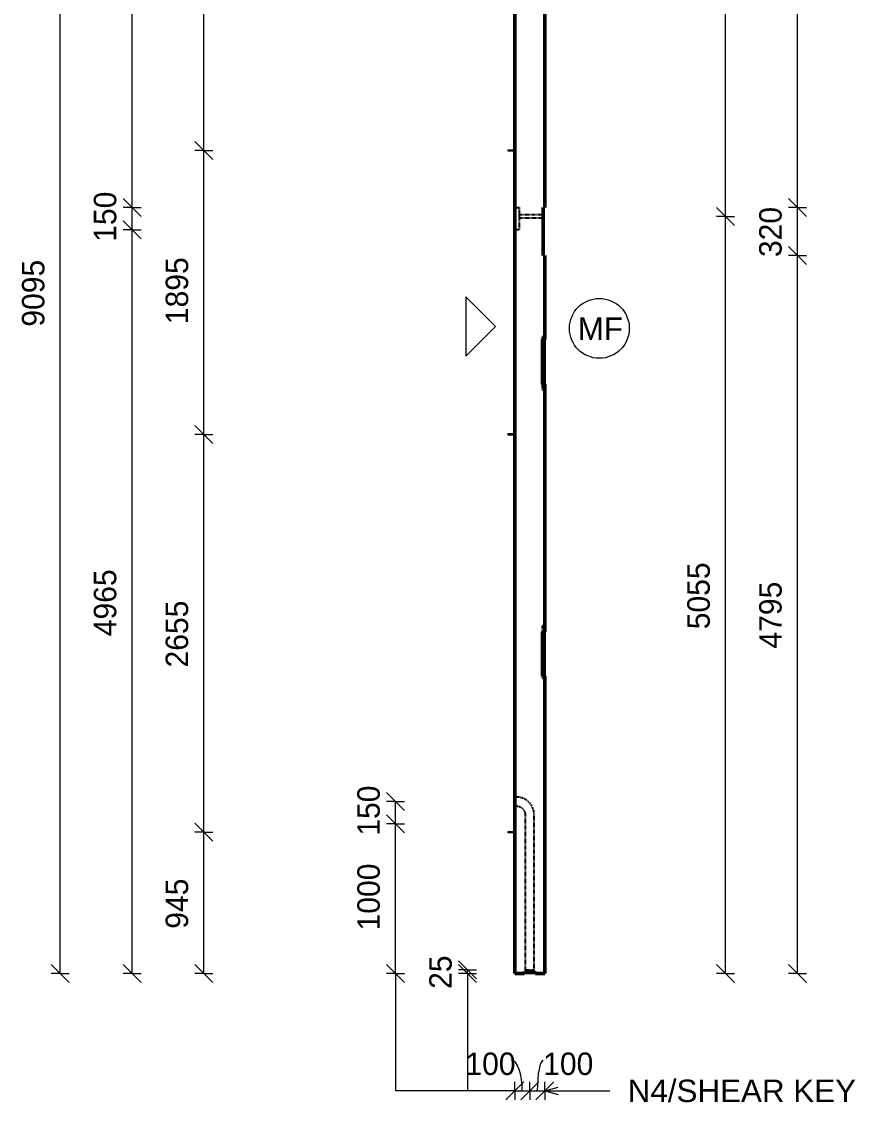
# Model space of a CAD drawing. Header units: millimetres. Extents: x -9471 to 9984, y -2794 to 13196.
# Drawn here: x 3811 to 9379, y -2254 to 4960 of the extents above; entities that cross this region are included whole.
import ezdxf

# ---------------------------------------------------------------- set-up
doc = ezdxf.new("R2010")
doc.units = ezdxf.units.MM
doc.linetypes.add('Dash', pattern=[6.36, 3.18, -3.18])
for name, color, linetype, lineweight in [('A-ANNO-DIMS', 211, 'Continuous', 9), ('A-ANNO-DIMS-60', 211, 'Continuous', 9), ('A-DETL-MBND', 5, 'Continuous', 18), ('A-DETL-THIN', 151, 'Continuous', 18), ('A-GENM', 13, 'Continuous', 18), ('A-WALL', 113, 'Continuous', 25), ('A-WALL-HDLN', 110, 'Dash', 25), ('G-ANNO-TEXT', 231, 'Continuous', 9)]:
    doc.layers.add(name, color=color, linetype=linetype, lineweight=lineweight)
doc.styles.add('Arial_1', font='arial.ttf', dxfattribs={"height": 150})
doc.styles.add('Nirmala UI Semilight', font='NirmalaS.ttf', dxfattribs={"height": 150})
doc.dimstyles.new('Arrow_Filled_-_2_5_NI_UI_1', dxfattribs={"dimscale": 304.8, "dimtxt": 157.104592, "dimasz": 0.393701, "dimexe": 0.19685, "dimexo": 0.0625, "dimgap": 0.19685, "dimtad": 1, "dimdec": 4, "dimzin": 0, "dimdsep": 46, "dimtxsty": 'Nirmala UI Semilight', "dimblk1": 'OBLIQUE', "dimblk2": 'OBLIQUE', "dimsah": 1, "dimcen": 0.09, "dimazin": 0, "dimtfac": 1, "dimtdec": 4, "dimtix": 1, "dimtmove": 0, "dimatfit": 3, "dimfxl": 0.19685, "dimfxlon": 1, "dimtvp": 1, "dimtolj": 1, "dimtzin": 0, "dimarcsym": 2})
doc.dimstyles.new('Arrow_Filled_-_2_5_NI_UI_2', dxfattribs={"dimscale": 304.8, "dimtxt": 157.104592, "dimasz": 0.393701, "dimexe": 0.19685, "dimexo": 0.0625, "dimgap": 0.19685, "dimtad": 1, "dimdec": 4, "dimzin": 0, "dimdsep": 46, "dimtxsty": 'Nirmala UI Semilight', "dimblk1": 'OBLIQUE', "dimblk2": 'OBLIQUE', "dimsah": 1, "dimcen": 0.09, "dimazin": 0, "dimtfac": 1, "dimtdec": 4, "dimtix": 1, "dimtmove": 1, "dimatfit": 3, "dimfxl": 0.19685, "dimfxlon": 1, "dimtvp": 1, "dimtolj": 1, "dimtzin": 0, "dimarcsym": 2})

# ---------------------------------------------------------------- blocks, each defined once
blk = doc.blocks.new('RR spread anchor face based - RR-SA-2_5-150-1876458-Elevation Right')
at = {"layer": 'A-GENM'}
for p, q in [((20219.6, 6759.9), (20224.6, 6759.9)), ((20219.6, 6749.9), (20219.6, 6759.9)), ((20224.6, 6749.9), (20219.6, 6749.9)), ((20224.6, 6759.9), (20264.6, 6759.9)), ((20224.6, 6759.9), (20224.6, 6749.9)), ((20264.6, 6749.9), (20224.6, 6749.9))]:
    blk.add_line(p, q, dxfattribs=at)
blk = doc.blocks.new('DIMBLOCK107-Elevation Right')
at = {"layer": 'A-ANNO-DIMS-60'}
for p, q in [((7104.6, -2177.3), (7164.6, -2117.3)), ((7104.6, -2177.3), (7104.6, -2117.3)), ((7204.6, -2177.3), (7264.6, -2117.3)), ((7204.6, -2177.3), (7204.6, -2117.3)), ((7104.6, -2177.3), (7044.6, -2237.3)), ((7104.6, -2177.3), (7204.6, -2177.3)), ((7104.6, -2177.3), (7104.6, -2237.3)), ((7204.6, -2177.3), (7144.6, -2237.3)), ((7204.6, -2177.3), (7204.6, -2237.3))]:
    blk.add_line(p, q, dxfattribs=at)
blk.add_ellipse((7083.4, -2177.3), major_axis=(0, 202.8), ratio=0.350906, start_param=4.712389, end_param=6.283185, dxfattribs=at)
at = {"layer": 'A-ANNO-DIMS-60', "color": 0, "insert": (6774.9, -1921.6), "char_height": 150, "width": 370.196, "attachment_point": 1, "line_spacing_factor": 1.142579, "style": 'Nirmala UI Semilight'}
blk.add_mtext('100', dxfattribs=at)
blk = doc.blocks.new('_Oblique')
at = {"color": 0, "linetype": 'ByBlock', "lineweight": -2}
blk.add_line((-0.5, -0.5), (0.5, 0.5), dxfattribs=at)
blk = doc.blocks.new('DIMBLOCK108-Elevation Right')
at = {"layer": 'A-ANNO-DIMS-60'}
for p, q in [((7204.6, -2177.3), (7264.6, -2117.3)), ((7204.6, -2177.3), (7204.6, -2117.3)), ((7304.6, -2177.3), (7364.6, -2117.3)), ((7304.6, -2177.3), (7304.6, -2117.3)), ((7204.6, -2177.3), (7144.6, -2237.3)), ((7204.6, -2177.3), (7304.6, -2177.3)), ((7204.6, -2177.3), (7204.6, -2237.3)), ((7304.6, -2177.3), (7244.6, -2237.3)), ((7304.6, -2177.3), (7304.6, -2237.3))]:
    blk.add_line(p, q, dxfattribs=at)
blk.add_ellipse((7294.4, -2177.3), major_axis=(0, 202.8), ratio=0.196007, start_param=0, end_param=1.570796, dxfattribs=at)
at = {"layer": 'A-ANNO-DIMS-60', "color": 0, "insert": (7294.4, -1921.6), "char_height": 150, "width": 370.196, "attachment_point": 1, "line_spacing_factor": 1.142579, "style": 'Nirmala UI Semilight'}
blk.add_mtext('100', dxfattribs=at)
blk = doc.blocks.new('DIMBLOCK109-Elevation Right')
at = {"layer": 'A-ANNO-DIMS-60'}
for p, q in [((6308.5, -395), (6248.5, -335)), ((6308.5, -395), (6248.5, -395)), ((6308.5, -1395), (6308.5, -395)), ((6308.5, -395), (6368.5, -455)), ((6308.5, -395), (6368.5, -395)), ((6308.5, -1395), (6248.5, -1335)), ((6308.5, -1395), (6248.5, -1395)), ((6308.5, -1395), (6368.5, -1455)), ((6308.5, -1395), (6368.5, -1395))]:
    blk.add_line(p, q, dxfattribs=at)
at = {"layer": 'A-ANNO-DIMS-60', "color": 0, "insert": (6052.8, -1106.4), "char_height": 150, "width": 507.305, "attachment_point": 1, "rotation": 90, "line_spacing_factor": 1.142579, "style": 'Nirmala UI Semilight'}
blk.add_mtext('1000', dxfattribs=at)
blk = doc.blocks.new('DIMBLOCK110-Elevation Right')
at = {"layer": 'A-ANNO-DIMS-60'}
for p, q in [((6308.5, -245), (6248.5, -185)), ((6308.5, -245), (6248.5, -245)), ((6308.5, -395), (6308.5, -245)), ((6308.5, -245), (6368.5, -305)), ((6308.5, -245), (6368.5, -245)), ((6308.5, -395), (6248.5, -335)), ((6308.5, -395), (6248.5, -395)), ((6308.5, -395), (6368.5, -455)), ((6308.5, -395), (6368.5, -395))]:
    blk.add_line(p, q, dxfattribs=at)
at = {"layer": 'A-ANNO-DIMS-60', "color": 0, "insert": (6052.8, -474.2), "char_height": 150, "width": 370.196, "attachment_point": 1, "rotation": 90, "line_spacing_factor": 1.142579, "style": 'Nirmala UI Semilight'}
blk.add_mtext('150', dxfattribs=at)
blk = doc.blocks.new('DIMBLOCK111-Elevation Right')
at = {"layer": 'A-ANNO-DIMS-60'}
for p, q in [((6788.5, -1370), (6728.5, -1310)), ((6788.5, -1395), (6728.5, -1335)), ((6788.5, -1370), (6728.5, -1370)), ((6788.5, -1395), (6788.5, -1370)), ((6788.5, -1370), (6848.5, -1430)), ((6788.5, -1370), (6848.5, -1370)), ((6788.5, -1395), (6728.5, -1395)), ((6788.5, -1395), (6848.5, -1455)), ((6788.5, -1395), (6848.5, -1395))]:
    blk.add_line(p, q, dxfattribs=at)
at = {"layer": 'A-ANNO-DIMS-60', "color": 0, "insert": (6532.8, -1496.8), "char_height": 150, "width": 274.219, "attachment_point": 1, "rotation": 90, "line_spacing_factor": 1.142579, "style": 'Nirmala UI Semilight'}
blk.add_mtext('25', dxfattribs=at)
blk = doc.blocks.new('DIMBLOCK116-Elevation Right')
at = {"layer": 'A-ANNO-DIMS-60'}
for p, q in [((5028.5, -450.1), (4968.5, -390.1)), ((5028.5, -450.1), (4968.5, -450.1)), ((5028.5, -1395), (5028.5, -450.1)), ((5028.5, -450.1), (5088.5, -510.1)), ((5028.5, -450.1), (5088.5, -450.1)), ((5028.5, -1395), (4968.5, -1335)), ((5028.5, -1395), (4968.5, -1395)), ((5028.5, -1395), (5088.5, -1455)), ((5028.5, -1395), (5088.5, -1395))]:
    blk.add_line(p, q, dxfattribs=at)
at = {"layer": 'A-ANNO-DIMS-60', "color": 0, "insert": (4772.8, -1095.4), "char_height": 150, "width": 414.756, "attachment_point": 1, "rotation": 90, "line_spacing_factor": 1.142579, "style": 'Nirmala UI Semilight'}
blk.add_mtext('945', dxfattribs=at)
blk = doc.blocks.new('DIMBLOCK117-Elevation Right')
at = {"layer": 'A-ANNO-DIMS-60'}
for p, q in [((5028.5, 2204.9), (4968.5, 2264.9)), ((5028.5, 2204.9), (4968.5, 2204.9)), ((5028.5, -450.1), (5028.5, 2204.9)), ((5028.5, 2204.9), (5088.5, 2144.9)), ((5028.5, 2204.9), (5088.5, 2204.9)), ((5028.5, -450.1), (4968.5, -390.1)), ((5028.5, -450.1), (4968.5, -450.1)), ((5028.5, -450.1), (5088.5, -510.1)), ((5028.5, -450.1), (5088.5, -450.1))]:
    blk.add_line(p, q, dxfattribs=at)
at = {"layer": 'A-ANNO-DIMS-60', "color": 0, "insert": (4772.8, 648.9), "char_height": 150, "width": 548.438, "attachment_point": 1, "rotation": 90, "line_spacing_factor": 1.142579, "style": 'Nirmala UI Semilight'}
blk.add_mtext('2655', dxfattribs=at)
blk = doc.blocks.new('DIMBLOCK118-Elevation Right')
at = {"layer": 'A-ANNO-DIMS-60'}
for p, q in [((5028.5, 4099.9), (4968.5, 4159.9)), ((5028.5, 4099.9), (4968.5, 4099.9)), ((5028.5, 2204.9), (5028.5, 4099.9)), ((5028.5, 4099.9), (5088.5, 4039.9)), ((5028.5, 4099.9), (5088.5, 4099.9)), ((5028.5, 2204.9), (4968.5, 2264.9)), ((5028.5, 2204.9), (4968.5, 2204.9)), ((5028.5, 2204.9), (5088.5, 2144.9)), ((5028.5, 2204.9), (5088.5, 2204.9))]:
    blk.add_line(p, q, dxfattribs=at)
at = {"layer": 'A-ANNO-DIMS-60', "color": 0, "insert": (4772.8, 2941), "char_height": 150, "width": 507.305, "attachment_point": 1, "rotation": 90, "line_spacing_factor": 1.142579, "style": 'Nirmala UI Semilight'}
blk.add_mtext('1895', dxfattribs=at)
blk = doc.blocks.new('DIMBLOCK119-Elevation Right')
at = {"layer": 'A-ANNO-DIMS-60'}
for p, q in [((5028.5, 6754.9), (4968.5, 6814.9)), ((5028.5, 6754.9), (4968.5, 6754.9)), ((5028.5, 4099.9), (5028.5, 6754.9)), ((5028.5, 6754.9), (5088.5, 6694.9)), ((5028.5, 6754.9), (5088.5, 6754.9)), ((5028.5, 4099.9), (4968.5, 4159.9)), ((5028.5, 4099.9), (4968.5, 4099.9)), ((5028.5, 4099.9), (5088.5, 4039.9)), ((5028.5, 4099.9), (5088.5, 4099.9))]:
    blk.add_line(p, q, dxfattribs=at)
at = {"layer": 'A-ANNO-DIMS-60', "color": 0, "insert": (4772.8, 5198.9), "char_height": 150, "width": 548.438, "attachment_point": 1, "rotation": 90, "line_spacing_factor": 1.142579, "style": 'Nirmala UI Semilight'}
blk.add_mtext('2655', dxfattribs=at)
blk = doc.blocks.new('DIMBLOCK123-Elevation Right')
at = {"layer": 'A-ANNO-DIMS-60'}
for p, q in [((4068.5, 7700), (4008.5, 7760)), ((4068.5, 7700), (4008.5, 7700)), ((4068.5, -1395), (4068.5, 7700)), ((4068.5, 7700), (4128.5, 7640)), ((4068.5, 7700), (4128.5, 7700)), ((4068.5, -1395), (4008.5, -1335)), ((4068.5, -1395), (4008.5, -1395)), ((4068.5, -1395), (4128.5, -1455)), ((4068.5, -1395), (4128.5, -1395))]:
    blk.add_line(p, q, dxfattribs=at)
at = {"layer": 'A-ANNO-DIMS-60', "color": 0, "insert": (3812.8, 2924), "char_height": 150, "width": 548.438, "attachment_point": 1, "rotation": 90, "line_spacing_factor": 1.142579, "style": 'Nirmala UI Semilight'}
blk.add_mtext('9095', dxfattribs=at)
blk = doc.blocks.new('DIMBLOCK130-Elevation Right')
at = {"layer": 'A-ANNO-DIMS-60'}
for p, q in [((8512.5, 3660), (8452.5, 3720)), ((8512.5, 3660), (8452.5, 3660)), ((8512.5, -1395), (8512.5, 3660)), ((8512.5, 3660), (8572.5, 3600)), ((8512.5, 3660), (8572.5, 3660)), ((8512.5, -1395), (8452.5, -1335)), ((8512.5, -1395), (8452.5, -1395)), ((8512.5, -1395), (8572.5, -1455)), ((8512.5, -1395), (8572.5, -1395))]:
    blk.add_line(p, q, dxfattribs=at)
at = {"layer": 'A-ANNO-DIMS-60', "color": 0, "insert": (8256.8, 904), "char_height": 150, "width": 548.438, "attachment_point": 1, "rotation": 90, "line_spacing_factor": 1.142579, "style": 'Nirmala UI Semilight'}
blk.add_mtext('5055', dxfattribs=at)
blk = doc.blocks.new('DIMBLOCK131-Elevation Right')
at = {"layer": 'A-ANNO-DIMS-60'}
for p, q in [((8512.5, 7700), (8452.5, 7760)), ((8512.5, 7700), (8452.5, 7700)), ((8512.5, 3660), (8512.5, 7700)), ((8512.5, 7700), (8572.5, 7640)), ((8512.5, 7700), (8572.5, 7700)), ((8512.5, 3660), (8452.5, 3720)), ((8512.5, 3660), (8452.5, 3660)), ((8512.5, 3660), (8572.5, 3600)), ((8512.5, 3660), (8572.5, 3660))]:
    blk.add_line(p, q, dxfattribs=at)
at = {"layer": 'A-ANNO-DIMS-60', "color": 0, "insert": (8256.8, 5448.6), "char_height": 150, "width": 555.293, "attachment_point": 1, "rotation": 90, "line_spacing_factor": 1.142579, "style": 'Nirmala UI Semilight'}
blk.add_mtext('4040', dxfattribs=at)
blk = doc.blocks.new('DIMBLOCK132-Elevation Right')
at = {"layer": 'A-ANNO-DIMS-60'}
for p, q in [((4548.5, 3570), (4488.5, 3630)), ((4548.5, 3570), (4488.5, 3570)), ((4548.5, -1395), (4548.5, 3570)), ((4548.5, 3570), (4608.5, 3510)), ((4548.5, 3570), (4608.5, 3570)), ((4548.5, -1395), (4488.5, -1335)), ((4548.5, -1395), (4488.5, -1395)), ((4548.5, -1395), (4608.5, -1455)), ((4548.5, -1395), (4608.5, -1395))]:
    blk.add_line(p, q, dxfattribs=at)
at = {"layer": 'A-ANNO-DIMS-60', "color": 0, "insert": (4292.8, 857.6), "char_height": 150, "width": 551.866, "attachment_point": 1, "rotation": 90, "line_spacing_factor": 1.142579, "style": 'Nirmala UI Semilight'}
blk.add_mtext('4965', dxfattribs=at)
blk = doc.blocks.new('DIMBLOCK133-Elevation Right')
at = {"layer": 'A-ANNO-DIMS-60'}
for p, q in [((4548.5, 3720), (4488.5, 3780)), ((4548.5, 3720), (4488.5, 3720)), ((4548.5, 3570), (4548.5, 3720)), ((4548.5, 3720), (4608.5, 3660)), ((4548.5, 3720), (4608.5, 3720)), ((4548.5, 3570), (4488.5, 3630)), ((4548.5, 3570), (4488.5, 3570)), ((4548.5, 3570), (4608.5, 3510)), ((4548.5, 3570), (4608.5, 3570))]:
    blk.add_line(p, q, dxfattribs=at)
at = {"layer": 'A-ANNO-DIMS-60', "color": 0, "insert": (4292.8, 3490.8), "char_height": 150, "width": 370.196, "attachment_point": 1, "rotation": 90, "line_spacing_factor": 1.142579, "style": 'Nirmala UI Semilight'}
blk.add_mtext('150', dxfattribs=at)
blk = doc.blocks.new('DIMBLOCK134-Elevation Right')
at = {"layer": 'A-ANNO-DIMS-60'}
for p, q in [((4548.5, 7700), (4488.5, 7760)), ((4548.5, 7700), (4488.5, 7700)), ((4548.5, 3720), (4548.5, 7700)), ((4548.5, 7700), (4608.5, 7640)), ((4548.5, 7700), (4608.5, 7700)), ((4548.5, 3720), (4488.5, 3780)), ((4548.5, 3720), (4488.5, 3720)), ((4548.5, 3720), (4608.5, 3660)), ((4548.5, 3720), (4608.5, 3720))]:
    blk.add_line(p, q, dxfattribs=at)
at = {"layer": 'A-ANNO-DIMS-60', "color": 0, "insert": (4292.8, 5481.5), "char_height": 150, "width": 548.438, "attachment_point": 1, "rotation": 90, "line_spacing_factor": 1.142579, "style": 'Nirmala UI Semilight'}
blk.add_mtext('3980', dxfattribs=at)
blk = doc.blocks.new('DIMBLOCK137-Elevation Right')
at = {"layer": 'A-ANNO-DIMS-60'}
for p, q in [((8992.5, 3400), (8932.5, 3460)), ((8992.5, 3400), (8932.5, 3400)), ((8992.5, -1395), (8992.5, 3400)), ((8992.5, 3400), (9052.5, 3340)), ((8992.5, 3400), (9052.5, 3400)), ((8992.5, -1395), (8932.5, -1335)), ((8992.5, -1395), (8932.5, -1395)), ((8992.5, -1395), (9052.5, -1455)), ((8992.5, -1395), (9052.5, -1395))]:
    blk.add_line(p, q, dxfattribs=at)
at = {"layer": 'A-ANNO-DIMS-60', "color": 0, "insert": (8736.8, 775.4), "char_height": 150, "width": 545.01, "attachment_point": 1, "rotation": 90, "line_spacing_factor": 1.142579, "style": 'Nirmala UI Semilight'}
blk.add_mtext('4795', dxfattribs=at)
blk = doc.blocks.new('DIMBLOCK138-Elevation Right')
at = {"layer": 'A-ANNO-DIMS-60'}
for p, q in [((8992.5, 3720), (8932.5, 3780)), ((8992.5, 3720), (8932.5, 3720)), ((8992.5, 3400), (8992.5, 3720)), ((8992.5, 3720), (9052.5, 3660)), ((8992.5, 3720), (9052.5, 3720)), ((8992.5, 3400), (8932.5, 3460)), ((8992.5, 3400), (8932.5, 3400)), ((8992.5, 3400), (9052.5, 3340)), ((8992.5, 3400), (9052.5, 3400))]:
    blk.add_line(p, q, dxfattribs=at)
at = {"layer": 'A-ANNO-DIMS-60', "color": 0, "insert": (8736.8, 3388.6), "char_height": 150, "width": 411.328, "attachment_point": 1, "rotation": 90, "line_spacing_factor": 1.142579, "style": 'Nirmala UI Semilight'}
blk.add_mtext('320', dxfattribs=at)
blk = doc.blocks.new('DIMBLOCK139-Elevation Right')
at = {"layer": 'A-ANNO-DIMS-60'}
for p, q in [((8992.5, 7700), (8932.5, 7760)), ((8992.5, 7700), (8932.5, 7700)), ((8992.5, 3720), (8992.5, 7700)), ((8992.5, 7700), (9052.5, 7640)), ((8992.5, 7700), (9052.5, 7700)), ((8992.5, 3720), (8932.5, 3780)), ((8992.5, 3720), (8932.5, 3720)), ((8992.5, 3720), (9052.5, 3660)), ((8992.5, 3720), (9052.5, 3720))]:
    blk.add_line(p, q, dxfattribs=at)
at = {"layer": 'A-ANNO-DIMS-60', "color": 0, "insert": (8736.8, 5481.5), "char_height": 150, "width": 548.438, "attachment_point": 1, "rotation": 90, "line_spacing_factor": 1.142579, "style": 'Nirmala UI Semilight'}
blk.add_mtext('3980', dxfattribs=at)

msp = doc.modelspace()

# ---------------------------------------------------------------- linework, layer by layer
at = {"layer": 'A-DETL-MBND'}
for p, q in [((6308.47111, -1395), (6308.47111, -2177.33003)), ((6788.47111, -1395), (6788.47111, -2177.33003)), ((7104.60786, -2177.33003), (6308.47111, -2177.33003))]:
    msp.add_line(p, q, dxfattribs=at)
at = {"layer": 'A-DETL-THIN'}
for p, q in [((6778.59836, 3122.63398), (6778.59836, 2726.65419)), ((6976.58826, 2924.64408), (6778.59836, 3122.63398)), ((6778.59836, 2726.65419), (6976.58826, 2924.64408))]:
    msp.add_line(p, q, dxfattribs=at)
msp.add_circle((7669.26353, 2912.72126), 200, dxfattribs=at)
at = {"layer": 'A-WALL', "lineweight": 50}
for p, q in [((7104.60786, 7700), (7104.60786, -1395)), ((7304.60786, 3720), (7304.60786, 7660)), ((7294.60786, 3400), (7294.60786, 3720)), ((7294.60786, 3720), (7304.60786, 3720)), ((7304.60786, 3400), (7294.60786, 3400)), ((7304.60786, 2839.47903), (7304.60786, 3400)), ((7289.64692, 2540.06734), (7289.64692, 2839.47903)), ((7289.64692, 2839.47903), (7304.60786, 2839.47903)), ((7304.60786, 2540.06734), (7289.64692, 2540.06734)), ((7304.60786, 886.51666), (7304.60786, 2540.06734)), ((7289.64692, 590.07532), (7289.64692, 886.51666)), ((7289.64692, 886.51666), (7304.60786, 886.51666)), ((7304.60786, 590.07532), (7289.64692, 590.07532)), ((7304.60786, -1395), (7304.60786, 590.07532)), ((7104.60786, -1395), (7167.10786, -1395)), ((7167.10786, -1395), (7172.00386, -1382.76)), ((7172.00386, -1382.76), (7237.21186, -1382.76)), ((7237.21186, -1382.76), (7242.10786, -1395)), ((7242.10786, -1395), (7304.60786, -1395))]:
    msp.add_line(p, q, dxfattribs=at)
at = {"layer": 'A-WALL'}
for p, q in [((7304.60786, 2839.47903), (7304.60786, 2540.06734)), ((7304.60786, 886.51666), (7304.60786, 590.07532)), ((7242.10786, -1395), (7167.10786, -1395))]:
    msp.add_line(p, q, dxfattribs=at)
at = {"layer": 'A-WALL-HDLN'}
for p, q in [((7104.60786, 3720), (7134.60786, 3720)), ((7134.60786, 3720), (7134.60786, 3670.00648)), ((7294.60786, 3670), (7134.60786, 3670)), ((7134.60786, 3670), (7134.60786, 3650)), ((7134.60786, 3650), (7294.60786, 3650)), ((7134.60786, 3649.99352), (7134.60786, 3570)), ((7134.60786, 3570), (7104.60786, 3570)), ((7304.60786, 2858.67194), (7289.64692, 2858.67194)), ((7289.64692, 2839.80627), (7289.64692, 2858.67194)), ((7304.60786, 2801.97567), (7289.64692, 2801.97567)), ((7289.64692, 2558.67194), (7304.60786, 2558.67194)), ((7289.64692, 2501.97567), (7289.64692, 2539.27307)), ((7289.64692, 2501.97567), (7304.60786, 2501.97567)), ((7304.60786, 925.82149), (7289.64692, 925.82149)), ((7289.64692, 887.19527), (7289.64692, 925.82149)), ((7304.60786, 877.29869), (7289.64692, 877.29869)), ((7289.64692, 625.82149), (7304.60786, 625.82149)), ((7289.64692, 577.29869), (7289.64692, 588.8408)), ((7289.64692, 577.29869), (7304.60786, 577.29869)), ((7114.60786, -215), (7104.60786, -215)), ((7104.60786, -275), (7114.60786, -275)), ((7174.60786, -335), (7174.60786, -1376.25)), ((7234.60786, -1376.25), (7234.60786, -335)), ((7177.10786, -1370), (7232.10786, -1370)), ((7174.58948, -1376.29595), (7172.02229, -1382.71394)), ((7234.62624, -1376.29595), (7237.19344, -1382.71394))]:
    msp.add_line(p, q, dxfattribs=at)
at = {"layer": 'A-WALL-HDLN', "flags": 128}
for points in [[(7234.60786, -335), (7230.4983, -303.86472), (7218.4511, -274.86197), (7199.29139, -249.97824), (7174.33149, -230.91788), (7145.28096, -218.98637), (7114.60786, -215)], [(7114.60786, -275), (7136.37077, -279.086), (7155.16957, -290.78747), (7168.44387, -308.51068), (7174.38572, -329.84174), (7174.60786, -335)], [(7177.10786, -1370), (7176.02282, -1372.71259), (7175.23951, -1374.67088), (7174.76619, -1375.85417), (7174.62359, -1376.21069)], [(7234.59214, -1376.21069), (7234.44953, -1375.85417), (7233.97621, -1374.67088), (7233.1929, -1372.71259), (7232.10786, -1370)]]:
    msp.add_lwpolyline(points, dxfattribs=at)
at = {"layer": 'G-ANNO-TEXT', "color": 7}
for q in [(7395.06922, -2153.19772), (7395.06922, -2201.42857), (7738.68527, -2177.31315)]:
    msp.add_line((7305.06922, -2177.31315), q, dxfattribs=at)

# ---------------------------------------------------------------- block references
at = {"layer": 'A-GENM'}
for p in [(-13159.96164, -2655), (-13159.96164, -4550), (-13159.96164, -7205)]:
    msp.add_blockref('RR spread anchor face based - RR-SA-2_5-150-1876458-Elevation Right', p, dxfattribs=at)

# ---------------------------------------------------------------- texts
at = {"layer": 'G-ANNO-TEXT', "color": 7, "char_height": 150, "attachment_point": 1, "style": 'Arial_1'}
for s, insert, width in [('MF', (7524.78093, 2985.5578), 360.759375), ('N4/SHEAR KEY', (7858.68527, -2102.31315), 1842.277875)]:
    msp.add_mtext(s, dxfattribs=dict(at, insert=insert, width=width))

# ---------------------------------------------------------------- dimensions: what is measured, and where the dimension line sits
at = {"layer": 'A-ANNO-DIMS'}
for base, p1, p2, override, picture, middle in [((4068.47111, 7700), (4128.47111, -1395), (4128.47111, 7700), {"dimpost": '<>', "dimfxl": 9095}, 'DIMBLOCK123-Elevation Right', (3930.90835, 3152.5)), ((4548.47111, 7700), (4608.47111, 3720), (4608.47111, 7700), {"dimpost": '<>', "dimfxl": 3980}, 'DIMBLOCK134-Elevation Right', (4410.90835, 5710)), ((8512.45743, 7700), (8452.45743, 3660), (8452.45743, 7700), {"dimpost": '<>', "dimfxl": 4040}, 'DIMBLOCK131-Elevation Right', (8374.94697, 5680)), ((8992.45743, 7700), (8932.45743, 3720), (8932.45743, 7700), {"dimpost": '<>', "dimfxl": 3980}, 'DIMBLOCK139-Elevation Right', (8854.89467, 5710)), ((5028.47111, 6754.9), (5088.47111, 4099.9), (5088.47111, 6754.9), {"dimpost": '<>', "dimfxl": 2655}, 'DIMBLOCK119-Elevation Right', (4890.90835, 5427.4)), ((5028.47111, 4099.9), (5088.47111, 2204.9), (5088.47111, 4099.9), {"dimpost": '<>', "dimfxl": 1895}, 'DIMBLOCK118-Elevation Right', (4890.48994, 3152.4)), ((4548.47111, 3720), (4608.47111, 3570), (4608.47111, 3720), {"dimpost": '<>', "dimfxl": 150}, 'DIMBLOCK133-Elevation Right', (4410.54224, 3645)), ((8992.45743, 3720), (8932.45743, 3400), (8932.45743, 3720), {"dimpost": '<>', "dimfxl": 320}, 'DIMBLOCK138-Elevation Right', (8854.89467, 3560)), ((8512.45743, 3660), (8452.45743, -1395), (8452.45743, 3660), {"dimpost": '<>', "dimfxl": 5055}, 'DIMBLOCK130-Elevation Right', (8374.94697, 1132.5)), ((4548.47111, 3570), (4608.47111, -1395), (4608.47111, 3570), {"dimpost": '<>', "dimfxl": 4965}, 'DIMBLOCK132-Elevation Right', (4410.90835, 1087.5)), ((8992.45743, 3400), (8932.45743, -1395), (8932.45743, 3400), {"dimpost": '<>', "dimfxl": 4795}, 'DIMBLOCK137-Elevation Right', (8854.89467, 1002.5)), ((5028.47111, 2204.9), (5088.47111, -450.1), (5088.47111, 2204.9), {"dimpost": '<>', "dimfxl": 2655}, 'DIMBLOCK117-Elevation Right', (4890.90835, 877.4)), ((6308.47111, -245), (6368.47111, -395), (6368.47111, -245), {"dimpost": '<>', "dimfxl": 150}, 'DIMBLOCK110-Elevation Right', (6170.54224, -320)), ((6308.47111, -395), (6368.47111, -1395), (6368.47111, -395), {"dimpost": '<>', "dimfxl": 1000}, 'DIMBLOCK109-Elevation Right', (6170.54224, -895)), ((5028.47111, -450.1), (5088.47111, -1395), (5088.47111, -450.1), {"dimpost": '<>', "dimfxl": 944.9}, 'DIMBLOCK116-Elevation Right', (4890.90835, -922.55)), ((6788.47111, -1370), (6848.47111, -1395), (6848.47111, -1370), {"dimpost": '<>', "dimfxl": 25}, 'DIMBLOCK111-Elevation Right', (6650.96065, -1382.5))]:
    dim = msp.add_linear_dim(base=base, p1=p1, p2=p2, angle=90, dimstyle='Arrow_Filled_-_2_5_NI_UI_1', override=override, dxfattribs=at)
    dim.commit()
    dim.dimension.update_dxf_attribs({"geometry": picture, "text_midpoint": middle})
for base, p1, p2, picture, middle in [((7204.60786, -2177.33003), (7104.60786, -2117.33003), (7204.60786, -2117.33003), 'DIMBLOCK107-Elevation Right', (6960.03786, -2021.62688)), ((7304.60786, -2177.33003), (7204.60786, -2117.33003), (7304.60786, -2117.33003), 'DIMBLOCK108-Elevation Right', (7479.46022, -2021.62688))]:
    dim = msp.add_linear_dim(base=base, p1=p1, p2=p2, angle=0, dimstyle='Arrow_Filled_-_2_5_NI_UI_2', override={"dimpost": '<>', "dimfxl": 100}, dxfattribs=at)
    dim.commit()
    dim.dimension.update_dxf_attribs({"geometry": picture, "text_midpoint": middle, "dimtype": 160})

doc.saveas('drawing.dxf')
